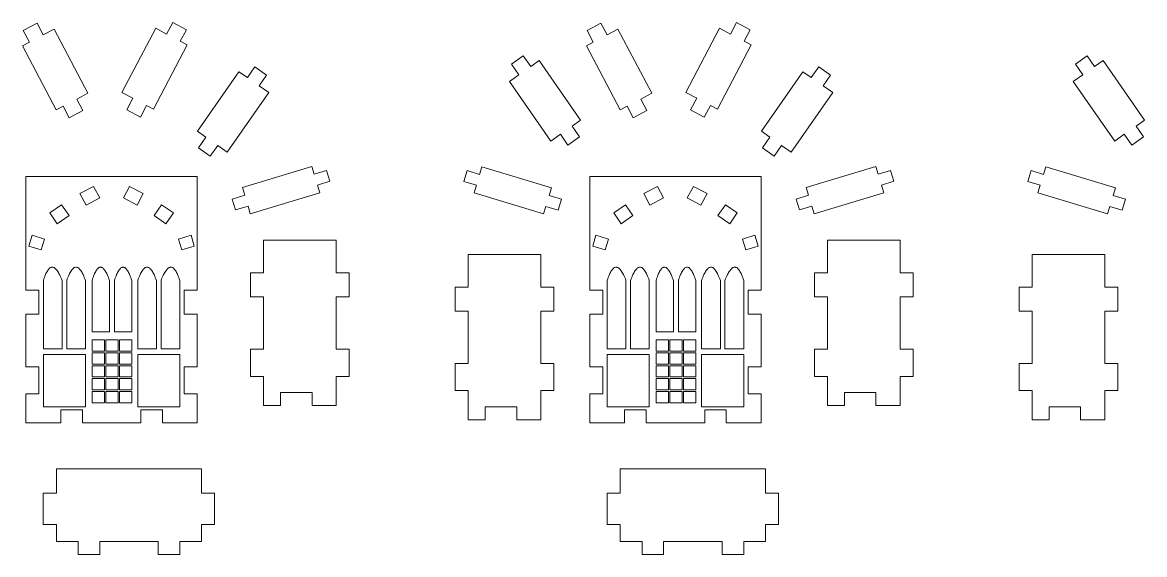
# Model space of a CAD drawing. Header units: millimetres. Extents: x -566 to 8079, y -1523 to 3979.
# Drawn here: x 513.6 to 771.3, y 3856.5 to 3978.7 of the extents above; entities that cross this region are included whole.
import ezdxf
from ezdxf.lldxf.tags import DXFTag

# ---------------------------------------------------------------- set-up
doc = ezdxf.new("R2010")
doc.units = ezdxf.units.MM
tags = doc.linetypes.add('CENTER', pattern=[10.16, 6.35, -1.27, 1.27, -1.27]).pattern_tags.tags
tags[10:11] = [DXFTag(74, 4), DXFTag(75, 0), DXFTag(340, '0'), DXFTag(46, 1.0), DXFTag(50, 0.0), DXFTag(44, 0.0), DXFTag(45, 0.0)]
tags[8:9] = [DXFTag(74, 4), DXFTag(75, 0), DXFTag(340, '0'), DXFTag(46, 1.0), DXFTag(50, 0.0), DXFTag(44, 0.0), DXFTag(45, 0.0)]
tags[6:7] = [DXFTag(74, 4), DXFTag(75, 0), DXFTag(340, '0'), DXFTag(46, 1.0), DXFTag(50, 0.0), DXFTag(44, 0.0), DXFTag(45, 0.0)]
tags[4:5] = [DXFTag(74, 4), DXFTag(75, 0), DXFTag(340, '0'), DXFTag(46, 1.0), DXFTag(50, 0.0), DXFTag(44, 0.0), DXFTag(45, 0.0)]

# ---------------------------------------------------------------- blocks, each defined once
blk = doc.blocks.new('DWG8')
at = {"color": 7, "linetype": 'Continuous', "lineweight": 15}
for p, q in [((1245.9, 659.16), (1249.05, 660.82)), ((1250.44, 658.16), (1249.05, 660.82)), ((1278.81, 658.35), (1280.21, 661.01)), ((1280.21, 661.01), (1283.36, 659.35)), ((1375.42, 659.16), (1378.56, 660.82)), ((1379.96, 658.16), (1378.56, 660.82)), ((1408.33, 658.35), (1409.73, 661.01)), ((1409.73, 661.01), (1412.87, 659.35)), ((1247.3, 656.5), (1245.9, 659.16)), ((1250.44, 658.16), (1252.95, 659.48)), ((1252.95, 659.48), (1260.72, 644.73)), ((1276.31, 659.67), (1268.54, 644.92)), ((1276.31, 659.67), (1278.81, 658.35)), ((1281.96, 656.7), (1283.36, 659.35)), ((1376.82, 656.5), (1375.42, 659.16)), ((1379.96, 658.16), (1382.47, 659.48)), ((1382.47, 659.48), (1390.23, 644.73)), ((1405.82, 659.67), (1398.06, 644.92)), ((1405.82, 659.67), (1408.33, 658.35)), ((1411.47, 656.7), (1412.87, 659.35)), ((1245.7, 655.66), (1247.3, 656.5)), ((1245.7, 655.66), (1253.47, 640.92)), ((1283.56, 655.85), (1275.79, 641.11)), ((1281.96, 656.7), (1283.56, 655.85)), ((1375.22, 655.66), (1376.82, 656.5)), ((1375.22, 655.66), (1382.98, 640.92)), ((1413.07, 655.85), (1405.31, 641.11)), ((1411.47, 656.7), (1413.07, 655.85)), ((1358.02, 651.46), (1360.74, 653.35)), ((1362.45, 650.89), (1360.74, 653.35)), ((1362.45, 650.89), (1364.39, 652.24)), ((1364.39, 652.24), (1373.91, 638.56)), ((1487.54, 651.46), (1490.25, 653.35)), ((1491.96, 650.89), (1490.25, 653.35)), ((1491.96, 650.89), (1493.9, 652.24)), ((1493.9, 652.24), (1503.42, 638.56)), ((1295.42, 649.7), (1285.91, 636.02)), ((1295.42, 649.7), (1297.36, 648.35)), ((1297.36, 648.35), (1299.08, 650.81)), ((1299.08, 650.81), (1301.79, 648.93)), ((1359.74, 649), (1358.02, 651.46)), ((1424.94, 649.7), (1415.42, 636.02)), ((1424.94, 649.7), (1426.88, 648.35)), ((1426.88, 648.35), (1428.59, 650.81)), ((1428.59, 650.81), (1431.3, 648.93)), ((1489.25, 649), (1487.54, 651.46)), ((1300.08, 646.46), (1301.79, 648.93)), ((1357.53, 647.47), (1359.74, 649)), ((1357.53, 647.47), (1367.05, 633.78)), ((1429.59, 646.46), (1431.3, 648.93)), ((1487.05, 647.47), (1489.25, 649)), ((1487.05, 647.47), (1496.56, 633.78)), ((1258.21, 643.41), (1260.72, 644.73)), ((1268.54, 644.92), (1271.05, 643.61)), ((1302.28, 644.93), (1292.76, 631.25)), ((1300.08, 646.46), (1302.28, 644.93)), ((1387.73, 643.41), (1390.23, 644.73)), ((1398.06, 644.92), (1400.56, 643.61)), ((1431.8, 644.93), (1422.28, 631.25)), ((1429.59, 646.46), (1431.8, 644.93)), ((1253.47, 640.92), (1255.07, 641.76)), ((1255.07, 641.76), (1256.46, 639.1)), ((1258.21, 643.41), (1259.61, 640.76)), ((1271.05, 643.61), (1269.65, 640.95)), ((1274.19, 641.95), (1272.79, 639.29)), ((1274.19, 641.95), (1275.79, 641.11)), ((1382.98, 640.92), (1384.58, 641.76)), ((1384.58, 641.76), (1385.98, 639.1)), ((1387.73, 643.41), (1389.13, 640.76)), ((1400.56, 643.61), (1399.17, 640.95)), ((1403.71, 641.95), (1402.31, 639.29)), ((1403.71, 641.95), (1405.31, 641.11)), ((1259.61, 640.76), (1256.46, 639.1)), ((1272.79, 639.29), (1269.65, 640.95)), ((1389.13, 640.76), (1385.98, 639.1)), ((1402.31, 639.29), (1399.17, 640.95)), ((1371.97, 637.21), (1373.91, 638.56)), ((1371.97, 637.21), (1373.68, 634.74)), ((1501.48, 637.21), (1503.42, 638.56)), ((1501.48, 637.21), (1503.2, 634.74)), ((1285.91, 636.02), (1287.85, 634.67)), ((1287.85, 634.67), (1286.13, 632.21)), ((1367.05, 633.78), (1369.25, 635.32)), ((1369.25, 635.32), (1370.97, 632.86)), ((1373.68, 634.74), (1370.97, 632.86)), ((1415.42, 636.02), (1417.36, 634.67)), ((1417.36, 634.67), (1415.65, 632.21)), ((1496.56, 633.78), (1498.77, 635.32)), ((1498.77, 635.32), (1500.48, 632.86)), ((1503.2, 634.74), (1500.48, 632.86)), ((1288.84, 630.32), (1286.13, 632.21)), ((1290.56, 632.78), (1288.84, 630.32)), ((1290.56, 632.78), (1292.76, 631.25)), ((1418.36, 630.32), (1415.65, 632.21)), ((1420.07, 632.78), (1418.36, 630.32)), ((1420.07, 632.78), (1422.28, 631.25)), ((1312.16, 627.93), (1296.21, 623.09)), ((1312.16, 627.93), (1312.7, 626.15)), ((1312.7, 626.15), (1315.57, 627.02)), ((1315.57, 627.02), (1316.33, 624.53)), ((1347.09, 624.48), (1347.84, 626.97)), ((1350.71, 626.1), (1347.84, 626.97)), ((1350.71, 626.1), (1351.25, 627.88)), ((1351.25, 627.88), (1367.2, 623.04)), ((1441.68, 627.93), (1425.73, 623.09)), ((1441.68, 627.93), (1442.22, 626.15)), ((1442.22, 626.15), (1445.09, 627.02)), ((1445.09, 627.02), (1445.85, 624.53)), ((1476.6, 624.48), (1477.36, 626.97)), ((1480.23, 626.1), (1477.36, 626.97)), ((1480.23, 626.1), (1480.77, 627.88)), ((1480.77, 627.88), (1496.72, 623.04)), ((1246.5, 625.62), (1246.5, 599.49)), ((1285.84, 625.62), (1246.5, 625.62)), ((1285.84, 599.49), (1285.84, 625.62)), ((1313.46, 623.66), (1316.33, 624.53)), ((1349.96, 623.61), (1347.09, 624.48)), ((1376.02, 625.62), (1376.02, 599.49)), ((1415.35, 625.62), (1376.02, 625.62)), ((1415.35, 599.49), (1415.35, 625.62)), ((1442.97, 623.66), (1445.85, 624.53)), ((1479.47, 623.61), (1476.6, 624.48)), ((1258.91, 621.69), (1262.06, 623.35)), ((1260.31, 619.04), (1258.91, 621.69)), ((1262.06, 623.35), (1263.46, 620.7)), ((1268.88, 620.7), (1270.28, 623.35)), ((1270.28, 623.35), (1273.42, 621.69)), ((1273.42, 621.69), (1272.03, 619.04)), ((1296.75, 621.31), (1293.88, 620.44)), ((1296.21, 623.09), (1296.75, 621.31)), ((1313.99, 621.9), (1298.04, 617.06)), ((1313.46, 623.66), (1313.99, 621.9)), ((1349.43, 621.85), (1349.96, 623.61)), ((1349.43, 621.85), (1365.37, 617.02)), ((1366.66, 621.26), (1367.2, 623.04)), ((1366.66, 621.26), (1369.53, 620.39)), ((1388.43, 621.69), (1391.57, 623.35)), ((1389.83, 619.04), (1388.43, 621.69)), ((1391.57, 623.35), (1392.97, 620.7)), ((1398.4, 620.7), (1399.8, 623.35)), ((1399.8, 623.35), (1402.94, 621.69)), ((1402.94, 621.69), (1401.54, 619.04)), ((1426.27, 621.31), (1423.4, 620.44)), ((1425.73, 623.09), (1426.27, 621.31)), ((1443.51, 621.9), (1427.56, 617.06)), ((1442.97, 623.66), (1443.51, 621.9)), ((1478.94, 621.85), (1479.47, 623.61)), ((1478.94, 621.85), (1494.89, 617.02)), ((1496.18, 621.26), (1496.72, 623.04)), ((1496.18, 621.26), (1499.05, 620.39)), ((1251.98, 617.25), (1254.69, 619.14)), ((1254.69, 619.14), (1256.41, 616.68)), ((1263.46, 620.7), (1260.31, 619.04)), ((1272.03, 619.04), (1268.88, 620.7)), ((1275.93, 616.68), (1277.65, 619.14)), ((1277.65, 619.14), (1280.36, 617.25)), ((1294.64, 617.95), (1293.88, 620.44)), ((1297.51, 618.82), (1294.64, 617.95)), ((1297.51, 618.82), (1298.04, 617.06)), ((1365.37, 617.02), (1365.91, 618.77)), ((1365.91, 618.77), (1368.78, 617.9)), ((1369.53, 620.39), (1368.78, 617.9)), ((1381.5, 617.25), (1384.21, 619.14)), ((1384.21, 619.14), (1385.92, 616.68)), ((1392.97, 620.7), (1389.83, 619.04)), ((1401.54, 619.04), (1398.4, 620.7)), ((1405.45, 616.68), (1407.16, 619.14)), ((1407.16, 619.14), (1409.87, 617.25)), ((1424.15, 617.95), (1423.4, 620.44)), ((1427.03, 618.82), (1424.15, 617.95)), ((1427.03, 618.82), (1427.56, 617.06)), ((1494.89, 617.02), (1495.42, 618.77)), ((1495.42, 618.77), (1498.29, 617.9)), ((1499.05, 620.39), (1498.29, 617.9)), ((1253.69, 614.79), (1251.98, 617.25)), ((1256.41, 616.68), (1253.69, 614.79)), ((1278.64, 614.79), (1275.93, 616.68)), ((1280.36, 617.25), (1278.64, 614.79)), ((1383.21, 614.79), (1381.5, 617.25)), ((1385.92, 616.68), (1383.21, 614.79)), ((1408.16, 614.79), (1405.45, 616.68)), ((1409.87, 617.25), (1408.16, 614.79)), ((1247.16, 609.65), (1247.92, 612.14)), ((1247.92, 612.14), (1250.79, 611.27)), ((1250.79, 611.27), (1250.03, 608.78)), ((1281.55, 611.27), (1284.42, 612.14)), ((1282.3, 608.78), (1281.55, 611.27)), ((1284.42, 612.14), (1285.17, 609.65)), ((1301.07, 611.01), (1301.07, 603.48)), ((1317.74, 611.01), (1301.07, 611.01)), ((1317.74, 603.48), (1317.74, 611.01)), ((1376.68, 609.65), (1377.43, 612.14)), ((1377.43, 612.14), (1380.31, 611.27)), ((1380.31, 611.27), (1379.55, 608.78)), ((1411.06, 611.27), (1413.94, 612.14)), ((1411.82, 608.78), (1411.06, 611.27)), ((1413.94, 612.14), (1414.69, 609.65)), ((1430.59, 611.01), (1430.59, 603.48)), ((1447.26, 611.01), (1430.59, 611.01)), ((1447.26, 603.48), (1447.26, 611.01)), ((1250.03, 608.78), (1247.16, 609.65)), ((1285.17, 609.65), (1282.3, 608.78)), ((1379.55, 608.78), (1376.68, 609.65)), ((1414.69, 609.65), (1411.82, 608.78)), ((1348.09, 600.21), (1348.09, 607.74)), ((1348.09, 607.74), (1364.76, 607.74)), ((1364.76, 607.74), (1364.76, 600.21)), ((1477.61, 600.21), (1477.61, 607.74)), ((1477.61, 607.74), (1494.27, 607.74)), ((1494.27, 607.74), (1494.27, 600.21)), ((1298.07, 598), (1298.07, 603.48)), ((1301.07, 603.48), (1298.07, 603.48)), ((1317.74, 603.48), (1320.74, 603.48)), ((1320.74, 603.48), (1320.74, 598)), ((1427.59, 598), (1427.59, 603.48)), ((1430.59, 603.48), (1427.59, 603.48)), ((1447.26, 603.48), (1450.26, 603.48)), ((1450.26, 603.48), (1450.26, 598)), ((1250.5, 601.77), (1250.5, 586.07)), ((1254.8, 586.07), (1254.8, 601.77)), ((1255.87, 601.77), (1255.87, 586.07)), ((1260.17, 586.07), (1260.17, 601.77)), ((1261.71, 601.77), (1261.71, 589.97)), ((1265.69, 589.97), (1265.69, 601.77)), ((1266.84, 601.77), (1266.84, 589.97)), ((1270.82, 589.97), (1270.82, 601.77)), ((1272.17, 601.77), (1272.17, 586.07)), ((1276.47, 586.07), (1276.47, 601.77)), ((1277.54, 601.77), (1277.54, 586.07)), ((1281.84, 586.07), (1281.84, 601.77)), ((1380.01, 601.77), (1380.01, 586.07)), ((1384.32, 586.07), (1384.32, 601.77)), ((1385.38, 601.77), (1385.38, 586.07)), ((1389.68, 586.07), (1389.68, 601.77)), ((1391.23, 601.77), (1391.23, 589.97)), ((1395.21, 589.97), (1395.21, 601.77)), ((1396.36, 601.77), (1396.36, 589.97)), ((1400.34, 589.97), (1400.34, 601.77)), ((1401.69, 601.77), (1401.69, 586.07)), ((1405.99, 586.07), (1405.99, 601.77)), ((1407.05, 601.77), (1407.05, 586.07)), ((1411.36, 586.07), (1411.36, 601.77)), ((1246.5, 599.49), (1249.5, 599.49)), ((1249.5, 599.49), (1249.5, 594.01)), ((1282.84, 599.49), (1285.84, 599.49)), ((1282.84, 594.01), (1282.84, 599.49)), ((1301.07, 598), (1298.07, 598)), ((1301.07, 598), (1301.07, 585.94)), ((1317.74, 598), (1320.74, 598)), ((1317.74, 585.94), (1317.74, 598)), ((1345.09, 594.73), (1345.09, 600.21)), ((1348.09, 600.21), (1345.09, 600.21)), ((1364.76, 600.21), (1367.76, 600.21)), ((1367.76, 600.21), (1367.76, 594.73)), ((1376.02, 599.49), (1379.02, 599.49)), ((1379.02, 599.49), (1379.02, 594.01)), ((1412.35, 599.49), (1415.35, 599.49)), ((1412.35, 594.01), (1412.35, 599.49)), ((1430.59, 598), (1427.59, 598)), ((1430.59, 598), (1430.59, 585.94)), ((1447.26, 598), (1450.26, 598)), ((1447.26, 585.94), (1447.26, 598)), ((1474.61, 594.73), (1474.61, 600.21)), ((1477.61, 600.21), (1474.61, 600.21)), ((1494.27, 600.21), (1497.27, 600.21)), ((1497.27, 600.21), (1497.27, 594.73)), ((1246.5, 594.01), (1246.5, 581.95)), ((1249.5, 594.01), (1246.5, 594.01)), ((1285.84, 594.01), (1282.84, 594.01)), ((1285.84, 581.95), (1285.84, 594.01)), ((1348.09, 594.73), (1345.09, 594.73)), ((1348.09, 582.67), (1348.09, 594.73)), ((1364.76, 594.73), (1367.76, 594.73)), ((1364.76, 594.73), (1364.76, 582.67)), ((1376.02, 594.01), (1376.02, 581.95)), ((1379.02, 594.01), (1376.02, 594.01)), ((1415.35, 594.01), (1412.35, 594.01)), ((1415.35, 581.95), (1415.35, 594.01)), ((1477.61, 594.73), (1474.61, 594.73)), ((1477.61, 582.67), (1477.61, 594.73)), ((1494.27, 594.73), (1497.27, 594.73)), ((1494.27, 594.73), (1494.27, 582.67)), ((1261.71, 589.97), (1265.69, 589.97)), ((1261.71, 588.08), (1261.71, 585.52)), ((1264.54, 588.08), (1261.71, 588.08)), ((1264.54, 585.52), (1264.54, 588.08)), ((1264.86, 588.08), (1264.86, 585.52)), ((1267.68, 588.08), (1264.86, 588.08)), ((1266.84, 589.97), (1270.82, 589.97)), ((1267.68, 585.52), (1267.68, 588.08)), ((1270.82, 588.08), (1268, 588.08)), ((1268, 588.08), (1268, 585.52)), ((1270.82, 585.52), (1270.82, 588.08)), ((1391.23, 589.97), (1395.21, 589.97)), ((1391.23, 588.08), (1391.23, 585.52)), ((1394.05, 588.08), (1391.23, 588.08)), ((1394.05, 585.52), (1394.05, 588.08)), ((1394.37, 588.08), (1394.37, 585.52)), ((1397.2, 588.08), (1394.37, 588.08)), ((1396.36, 589.97), (1400.34, 589.97)), ((1397.2, 585.52), (1397.2, 588.08)), ((1400.34, 588.08), (1397.52, 588.08)), ((1397.52, 588.08), (1397.52, 585.52)), ((1400.34, 585.52), (1400.34, 588.08)), ((1250.5, 586.07), (1254.8, 586.07)), ((1255.87, 586.07), (1260.17, 586.07)), ((1261.71, 585.52), (1264.54, 585.52)), ((1261.71, 585.12), (1261.71, 582.55)), ((1264.54, 585.12), (1261.71, 585.12)), ((1264.54, 582.55), (1264.54, 585.12)), ((1264.86, 585.52), (1267.68, 585.52)), ((1267.68, 585.12), (1264.86, 585.12)), ((1264.86, 585.12), (1264.86, 582.55)), ((1267.68, 582.55), (1267.68, 585.12)), ((1268, 585.52), (1270.82, 585.52)), ((1268, 585.12), (1268, 582.55)), ((1270.82, 585.12), (1268, 585.12)), ((1270.82, 582.55), (1270.82, 585.12)), ((1272.17, 586.07), (1276.47, 586.07)), ((1277.54, 586.07), (1281.84, 586.07)), ((1298.07, 579.73), (1298.07, 585.94)), ((1301.07, 585.94), (1298.07, 585.94)), ((1317.74, 585.94), (1320.74, 585.94)), ((1320.74, 585.94), (1320.74, 579.73)), ((1380.01, 586.07), (1384.32, 586.07)), ((1385.38, 586.07), (1389.68, 586.07)), ((1391.23, 585.52), (1394.05, 585.52)), ((1391.23, 585.12), (1391.23, 582.55)), ((1394.05, 585.12), (1391.23, 585.12)), ((1394.05, 582.55), (1394.05, 585.12)), ((1394.37, 585.52), (1397.2, 585.52)), ((1397.2, 585.12), (1394.37, 585.12)), ((1394.37, 585.12), (1394.37, 582.55)), ((1397.2, 582.55), (1397.2, 585.12)), ((1397.52, 585.52), (1400.34, 585.52)), ((1397.52, 585.12), (1397.52, 582.55)), ((1400.34, 585.12), (1397.52, 585.12)), ((1400.34, 582.55), (1400.34, 585.12)), ((1401.69, 586.07), (1405.99, 586.07)), ((1407.05, 586.07), (1411.36, 586.07)), ((1427.59, 579.73), (1427.59, 585.94)), ((1430.59, 585.94), (1427.59, 585.94)), ((1447.26, 585.94), (1450.26, 585.94)), ((1450.26, 585.94), (1450.26, 579.73)), ((1260.17, 584.74), (1250.5, 584.74)), ((1250.5, 584.74), (1250.5, 572.71)), ((1260.17, 572.71), (1260.17, 584.74)), ((1261.71, 582.55), (1264.54, 582.55)), ((1264.86, 582.55), (1267.68, 582.55)), ((1268, 582.55), (1270.82, 582.55)), ((1272.17, 584.74), (1272.17, 572.71)), ((1281.84, 584.74), (1272.17, 584.74)), ((1281.84, 572.71), (1281.84, 584.74)), ((1345.09, 576.46), (1345.09, 582.67)), ((1348.09, 582.67), (1345.09, 582.67)), ((1364.76, 582.67), (1367.76, 582.67)), ((1367.76, 582.67), (1367.76, 576.46)), ((1389.68, 584.74), (1380.01, 584.74)), ((1380.01, 584.74), (1380.01, 572.71)), ((1389.68, 572.71), (1389.68, 584.74)), ((1391.23, 582.55), (1394.05, 582.55)), ((1394.37, 582.55), (1397.2, 582.55)), ((1397.52, 582.55), (1400.34, 582.55)), ((1401.69, 584.74), (1401.69, 572.71)), ((1411.36, 584.74), (1401.69, 584.74)), ((1411.36, 572.71), (1411.36, 584.74)), ((1474.61, 576.46), (1474.61, 582.67)), ((1477.61, 582.67), (1474.61, 582.67)), ((1494.27, 582.67), (1497.27, 582.67)), ((1497.27, 582.67), (1497.27, 576.46)), ((1246.5, 581.95), (1249.5, 581.95)), ((1249.5, 581.95), (1249.5, 575.74)), ((1261.71, 582.16), (1261.71, 579.59)), ((1264.54, 582.16), (1261.71, 582.16)), ((1264.54, 579.59), (1264.54, 582.16)), ((1264.86, 582.16), (1264.86, 579.59)), ((1267.68, 582.16), (1264.86, 582.16)), ((1267.68, 579.59), (1267.68, 582.16)), ((1268, 582.16), (1268, 579.59)), ((1270.82, 582.16), (1268, 582.16)), ((1270.82, 579.59), (1270.82, 582.16)), ((1282.84, 581.95), (1285.84, 581.95)), ((1282.84, 575.74), (1282.84, 581.95)), ((1376.02, 581.95), (1379.02, 581.95)), ((1379.02, 581.95), (1379.02, 575.74)), ((1391.23, 582.16), (1391.23, 579.59)), ((1394.05, 582.16), (1391.23, 582.16)), ((1394.05, 579.59), (1394.05, 582.16)), ((1394.37, 582.16), (1394.37, 579.59)), ((1397.2, 582.16), (1394.37, 582.16)), ((1397.2, 579.59), (1397.2, 582.16)), ((1397.52, 582.16), (1397.52, 579.59)), ((1400.34, 582.16), (1397.52, 582.16)), ((1400.34, 579.59), (1400.34, 582.16)), ((1412.35, 581.95), (1415.35, 581.95)), ((1412.35, 575.74), (1412.35, 581.95)), ((1261.71, 579.59), (1264.54, 579.59)), ((1261.71, 579.2), (1261.71, 576.63)), ((1264.54, 579.2), (1261.71, 579.2)), ((1264.54, 576.63), (1264.54, 579.2)), ((1264.86, 579.59), (1267.68, 579.59)), ((1264.86, 579.2), (1264.86, 576.63)), ((1267.68, 579.2), (1264.86, 579.2)), ((1267.68, 576.63), (1267.68, 579.2)), ((1268, 579.59), (1270.82, 579.59)), ((1268, 579.2), (1268, 576.63)), ((1270.82, 579.2), (1268, 579.2)), ((1270.82, 576.63), (1270.82, 579.2)), ((1301.07, 579.73), (1298.07, 579.73)), ((1301.07, 579.73), (1301.07, 573.01)), ((1317.74, 579.73), (1320.74, 579.73)), ((1317.74, 573.01), (1317.74, 579.73)), ((1391.23, 579.59), (1394.05, 579.59)), ((1391.23, 579.2), (1391.23, 576.63)), ((1394.05, 579.2), (1391.23, 579.2)), ((1394.05, 576.63), (1394.05, 579.2)), ((1394.37, 579.59), (1397.2, 579.59)), ((1394.37, 579.2), (1394.37, 576.63)), ((1397.2, 579.2), (1394.37, 579.2)), ((1397.2, 576.63), (1397.2, 579.2)), ((1397.52, 579.59), (1400.34, 579.59)), ((1397.52, 579.2), (1397.52, 576.63)), ((1400.34, 579.2), (1397.52, 579.2)), ((1400.34, 576.63), (1400.34, 579.2)), ((1430.59, 579.73), (1427.59, 579.73)), ((1430.59, 579.73), (1430.59, 573.01)), ((1447.26, 579.73), (1450.26, 579.73)), ((1447.26, 573.01), (1447.26, 579.73)), ((1246.5, 575.74), (1246.5, 569.02)), ((1249.5, 575.74), (1246.5, 575.74)), ((1261.71, 576.63), (1264.54, 576.63)), ((1261.71, 576.23), (1261.71, 573.67)), ((1264.54, 576.23), (1261.71, 576.23)), ((1264.54, 573.67), (1264.54, 576.23)), ((1264.86, 576.63), (1267.68, 576.63)), ((1264.86, 576.23), (1264.86, 573.67)), ((1267.68, 576.23), (1264.86, 576.23)), ((1267.68, 573.67), (1267.68, 576.23)), ((1268, 576.63), (1270.82, 576.63)), ((1268, 576.23), (1268, 573.67)), ((1270.82, 576.23), (1268, 576.23)), ((1270.82, 573.67), (1270.82, 576.23)), ((1285.84, 575.74), (1282.84, 575.74)), ((1285.84, 569.02), (1285.84, 575.74)), ((1304.97, 576.01), (1312.21, 576.01)), ((1304.97, 576.01), (1304.97, 573.01)), ((1312.21, 573.01), (1312.21, 576.01)), ((1348.09, 576.46), (1345.09, 576.46)), ((1348.09, 569.74), (1348.09, 576.46)), ((1364.76, 576.46), (1367.76, 576.46)), ((1364.76, 576.46), (1364.76, 569.74)), ((1376.02, 575.74), (1376.02, 569.02)), ((1379.02, 575.74), (1376.02, 575.74)), ((1391.23, 576.63), (1394.05, 576.63)), ((1391.23, 576.23), (1391.23, 573.67)), ((1394.05, 576.23), (1391.23, 576.23)), ((1394.05, 573.67), (1394.05, 576.23)), ((1394.37, 576.63), (1397.2, 576.63)), ((1394.37, 576.23), (1394.37, 573.67)), ((1397.2, 576.23), (1394.37, 576.23)), ((1397.2, 573.67), (1397.2, 576.23)), ((1397.52, 576.63), (1400.34, 576.63)), ((1397.52, 576.23), (1397.52, 573.67)), ((1400.34, 576.23), (1397.52, 576.23)), ((1400.34, 573.67), (1400.34, 576.23)), ((1415.35, 575.74), (1412.35, 575.74)), ((1415.35, 569.02), (1415.35, 575.74)), ((1434.49, 576.01), (1441.72, 576.01)), ((1434.49, 576.01), (1434.49, 573.01)), ((1441.72, 573.01), (1441.72, 576.01)), ((1477.61, 576.46), (1474.61, 576.46)), ((1477.61, 569.74), (1477.61, 576.46)), ((1494.27, 576.46), (1497.27, 576.46)), ((1494.27, 576.46), (1494.27, 569.74)), ((1250.5, 572.71), (1260.17, 572.71)), ((1261.71, 573.67), (1264.54, 573.67)), ((1264.86, 573.67), (1267.68, 573.67)), ((1268, 573.67), (1270.82, 573.67)), ((1272.17, 572.71), (1281.84, 572.71)), ((1304.97, 573.01), (1301.07, 573.01)), ((1317.74, 573.01), (1312.21, 573.01)), ((1351.99, 569.74), (1351.99, 572.74)), ((1359.22, 572.74), (1351.99, 572.74)), ((1359.22, 572.74), (1359.22, 569.74)), ((1380.01, 572.71), (1389.68, 572.71)), ((1391.23, 573.67), (1394.05, 573.67)), ((1394.37, 573.67), (1397.2, 573.67)), ((1397.52, 573.67), (1400.34, 573.67)), ((1401.69, 572.71), (1411.36, 572.71)), ((1434.49, 573.01), (1430.59, 573.01)), ((1447.26, 573.01), (1441.72, 573.01)), ((1481.51, 569.74), (1481.51, 572.74)), ((1488.74, 572.74), (1481.51, 572.74)), ((1488.74, 572.74), (1488.74, 569.74)), ((1254.49, 569.02), (1254.49, 572.02)), ((1254.49, 572.02), (1259.46, 572.02)), ((1259.46, 572.02), (1259.46, 569.02)), ((1272.88, 572.02), (1277.84, 572.02)), ((1272.88, 569.02), (1272.88, 572.02)), ((1277.84, 572.02), (1277.84, 569.02)), ((1348.09, 569.74), (1351.99, 569.74)), ((1359.22, 569.74), (1364.76, 569.74)), ((1384.01, 569.02), (1384.01, 572.02)), ((1384.01, 572.02), (1388.97, 572.02)), ((1388.97, 572.02), (1388.97, 569.02)), ((1402.4, 572.02), (1407.36, 572.02)), ((1402.4, 569.02), (1402.4, 572.02)), ((1407.36, 572.02), (1407.36, 569.02)), ((1477.61, 569.74), (1481.51, 569.74)), ((1488.74, 569.74), (1494.27, 569.74)), ((1246.5, 569.02), (1254.49, 569.02)), ((1259.46, 569.02), (1272.88, 569.02)), ((1277.84, 569.02), (1285.84, 569.02)), ((1376.02, 569.02), (1384.01, 569.02)), ((1388.97, 569.02), (1402.4, 569.02)), ((1407.36, 569.02), (1415.35, 569.02)), ((1253.49, 552.93), (1253.49, 558.46)), ((1253.49, 558.46), (1286.82, 558.46)), ((1286.82, 558.46), (1286.82, 552.93)), ((1383.01, 552.93), (1383.01, 558.46)), ((1383.01, 558.46), (1416.34, 558.46)), ((1416.34, 558.46), (1416.34, 552.93)), ((1250.49, 545.7), (1250.49, 552.93)), ((1250.49, 552.93), (1253.49, 552.93)), ((1286.82, 552.93), (1289.82, 552.93)), ((1289.82, 552.93), (1289.82, 545.7)), ((1380.01, 545.7), (1380.01, 552.93)), ((1380.01, 552.93), (1383.01, 552.93)), ((1416.34, 552.93), (1419.34, 552.93)), ((1419.34, 552.93), (1419.34, 545.7)), ((1253.49, 545.7), (1250.49, 545.7)), ((1253.49, 541.8), (1253.49, 545.7)), ((1289.82, 545.7), (1286.82, 545.7)), ((1286.82, 545.7), (1286.82, 541.8)), ((1383.01, 545.7), (1380.01, 545.7)), ((1383.01, 541.8), (1383.01, 545.7)), ((1419.34, 545.7), (1416.34, 545.7)), ((1416.34, 545.7), (1416.34, 541.8)), ((1258.48, 541.8), (1253.49, 541.8)), ((1258.48, 541.8), (1258.48, 538.8)), ((1276.87, 541.8), (1263.44, 541.8)), ((1263.44, 541.8), (1263.44, 538.8)), ((1276.87, 541.8), (1276.87, 538.8)), ((1286.82, 541.8), (1281.83, 541.8)), ((1281.83, 541.8), (1281.83, 538.8)), ((1388, 541.8), (1383.01, 541.8)), ((1388, 541.8), (1388, 538.8)), ((1406.39, 541.8), (1392.96, 541.8)), ((1392.96, 541.8), (1392.96, 538.8)), ((1406.39, 541.8), (1406.39, 538.8)), ((1416.34, 541.8), (1411.35, 541.8)), ((1411.35, 541.8), (1411.35, 538.8)), ((1263.44, 538.8), (1258.48, 538.8)), ((1281.83, 538.8), (1276.87, 538.8)), ((1392.96, 538.8), (1388, 538.8)), ((1411.35, 538.8), (1406.39, 538.8))]:
    blk.add_line(p, q, dxfattribs=at)
for points, knots in [([(1254.8, 601.77), (1254.62, 602.22), (1254.29, 603.01), (1253.79, 603.88), (1253.39, 604.37), (1253.11, 604.62), (1252.83, 604.77), (1252.54, 604.83), (1252.26, 604.78), (1251.99, 604.62), (1251.73, 604.37), (1251.36, 603.88), (1250.92, 603), (1250.65, 602.22), (1250.5, 601.77)], [0, 0, 0, 0, 0.18664, 0.329045, 0.384932, 0.431823, 0.471483, 0.506767, 0.541645, 0.580182, 0.625496, 0.679526, 0.817781, 1, 1, 1, 1]), ([(1260.17, 601.77), (1260, 602.22), (1259.7, 603.01), (1259.24, 603.88), (1258.85, 604.37), (1258.58, 604.62), (1258.3, 604.77), (1258.02, 604.83), (1257.73, 604.77), (1257.46, 604.62), (1257.19, 604.37), (1256.8, 603.88), (1256.33, 603.01), (1256.03, 602.22), (1255.87, 601.77)], [0, 0, 0, 0, 0.184401, 0.324721, 0.379677, 0.425793, 0.464902, 0.500004, 0.535098, 0.574207, 0.620323, 0.675279, 0.815599, 1, 1, 1, 1]), ([(1265.69, 601.77), (1265.53, 602.22), (1265.24, 603), (1264.79, 603.88), (1264.41, 604.37), (1264.16, 604.62), (1263.9, 604.77), (1263.63, 604.83), (1263.37, 604.77), (1263.12, 604.62), (1262.87, 604.37), (1262.53, 603.87), (1262.11, 603), (1261.86, 602.22), (1261.71, 601.77)], [0, 0, 0, 0, 0.188699, 0.33147, 0.386838, 0.432708, 0.470878, 0.504405, 0.537647, 0.575068, 0.619892, 0.674046, 0.814135, 1, 1, 1, 1]), ([(1270.82, 601.77), (1270.67, 602.22), (1270.4, 603), (1269.96, 603.87), (1269.6, 604.37), (1269.35, 604.62), (1269.1, 604.77), (1268.83, 604.83), (1268.57, 604.77), (1268.31, 604.62), (1268.06, 604.37), (1267.7, 603.87), (1267.27, 603), (1267, 602.22), (1266.84, 601.77)], [0, 0, 0, 0, 0.187266, 0.32869, 0.383443, 0.428807, 0.466605, 0.499998, 0.533392, 0.571196, 0.616554, 0.671307, 0.812731, 1, 1, 1, 1]), ([(1276.47, 601.77), (1276.3, 602.22), (1276.01, 603.01), (1275.54, 603.88), (1275.15, 604.37), (1274.88, 604.62), (1274.61, 604.77), (1274.32, 604.83), (1274.04, 604.77), (1273.76, 604.62), (1273.49, 604.37), (1273.1, 603.88), (1272.63, 603.01), (1272.34, 602.22), (1272.17, 601.77)], [0, 0, 0, 0, 0.184401, 0.324721, 0.379678, 0.425794, 0.464902, 0.499997, 0.535099, 0.574207, 0.620323, 0.67528, 0.815596, 1, 1, 1, 1]), ([(1281.84, 601.77), (1281.69, 602.22), (1281.42, 603), (1280.98, 603.88), (1280.61, 604.37), (1280.35, 604.62), (1280.08, 604.78), (1279.79, 604.83), (1279.51, 604.77), (1279.23, 604.62), (1278.95, 604.37), (1278.54, 603.88), (1278.05, 603.01), (1277.72, 602.22), (1277.54, 601.77)], [0, 0, 0, 0, 0.182216, 0.320475, 0.374504, 0.419819, 0.458356, 0.493234, 0.528518, 0.568171, 0.615068, 0.670955, 0.81336, 1, 1, 1, 1]), ([(1384.32, 601.77), (1384.13, 602.22), (1383.81, 603.01), (1383.31, 603.88), (1382.9, 604.37), (1382.63, 604.62), (1382.35, 604.77), (1382.06, 604.83), (1381.78, 604.78), (1381.51, 604.62), (1381.24, 604.37), (1380.87, 603.88), (1380.43, 603), (1380.16, 602.22), (1380.01, 601.77)], [0, 0, 0, 0, 0.18664, 0.329045, 0.384932, 0.431823, 0.471483, 0.506767, 0.541645, 0.580182, 0.625496, 0.679526, 0.817781, 1, 1, 1, 1]), ([(1389.68, 601.77), (1389.52, 602.22), (1389.22, 603.01), (1388.75, 603.88), (1388.36, 604.37), (1388.09, 604.62), (1387.82, 604.77), (1387.53, 604.83), (1387.25, 604.77), (1386.97, 604.62), (1386.7, 604.37), (1386.31, 603.88), (1385.85, 603.01), (1385.55, 602.22), (1385.38, 601.77)], [0, 0, 0, 0, 0.184401, 0.324721, 0.379677, 0.425793, 0.464902, 0.500004, 0.535098, 0.574207, 0.620323, 0.675279, 0.815599, 1, 1, 1, 1]), ([(1395.21, 601.77), (1395.04, 602.22), (1394.75, 603), (1394.3, 603.88), (1393.93, 604.37), (1393.68, 604.62), (1393.42, 604.77), (1393.15, 604.83), (1392.89, 604.77), (1392.63, 604.62), (1392.39, 604.37), (1392.04, 603.87), (1391.63, 603), (1391.38, 602.22), (1391.23, 601.77)], [0, 0, 0, 0, 0.188699, 0.33147, 0.386838, 0.432708, 0.470878, 0.504405, 0.537647, 0.575068, 0.619892, 0.674046, 0.814135, 1, 1, 1, 1]), ([(1400.34, 601.77), (1400.18, 602.22), (1399.91, 603), (1399.48, 603.87), (1399.12, 604.37), (1398.87, 604.62), (1398.61, 604.77), (1398.35, 604.83), (1398.08, 604.77), (1397.83, 604.62), (1397.58, 604.37), (1397.22, 603.87), (1396.79, 603), (1396.51, 602.22), (1396.36, 601.77)], [0, 0, 0, 0, 0.187266, 0.32869, 0.383443, 0.428807, 0.466605, 0.499998, 0.533392, 0.571196, 0.616554, 0.671307, 0.812731, 1, 1, 1, 1]), ([(1405.99, 601.77), (1405.82, 602.22), (1405.52, 603.01), (1405.06, 603.88), (1404.67, 604.37), (1404.4, 604.62), (1404.12, 604.77), (1403.84, 604.83), (1403.55, 604.77), (1403.28, 604.62), (1403.01, 604.37), (1402.62, 603.88), (1402.15, 603.01), (1401.85, 602.22), (1401.69, 601.77)], [0, 0, 0, 0, 0.184401, 0.324721, 0.379678, 0.425794, 0.464902, 0.499997, 0.535099, 0.574207, 0.620323, 0.67528, 0.815596, 1, 1, 1, 1]), ([(1411.36, 601.77), (1411.21, 602.22), (1410.94, 603), (1410.5, 603.88), (1410.13, 604.37), (1409.86, 604.62), (1409.59, 604.78), (1409.31, 604.83), (1409.02, 604.77), (1408.74, 604.62), (1408.47, 604.37), (1408.06, 603.88), (1407.56, 603.01), (1407.24, 602.22), (1407.05, 601.77)], [0, 0, 0, 0, 0.182216, 0.320475, 0.374504, 0.419819, 0.458356, 0.493234, 0.528518, 0.568171, 0.615068, 0.670955, 0.81336, 1, 1, 1, 1])]:
    blk.add_open_spline(points, degree=3, knots=knots, dxfattribs=at)

msp = doc.modelspace()

# ---------------------------------------------------------------- block references
at = {"linetype": 'CENTER'}
msp.add_blockref('DWG8', (-732.15, 3317.71), dxfattribs=at)

doc.saveas('drawing.dxf')
